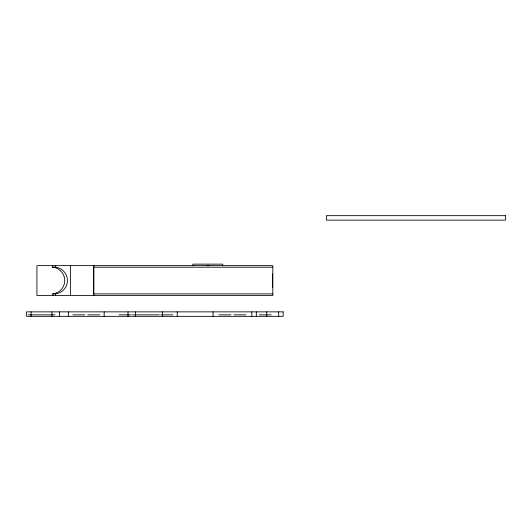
<?xml version="1.0" encoding="UTF-8"?>
<svg xmlns="http://www.w3.org/2000/svg" width="532" height="532" viewBox="0 0 532 532"><rect width="100%" height="100%" fill="white"/><g stroke="black" fill="none" stroke-linecap="round" stroke-linejoin="round"><path stroke-width="0.8" d="M93.865 265.628L93.865 295.46M272.83 267.204L272.83 295.46L36.927 295.46L36.927 265.628L272.83 265.628L272.83 267.204L93.865 267.204M52.103 267.204L56.246 267.204M52.774 265.628L52.774 267.204A13.426 13.42 0 0 1 52.774 293.883L55.481 293.883L55.481 295.46M93.865 293.883L272.83 293.883M28.09 314.851L54.942 314.851M72.837 314.851L84.774 314.851M87.753 314.851L99.69 314.851M119.082 314.851L131.012 314.851M132.501 314.851L159.354 314.851M160.844 314.851L172.774 314.851M219.018 314.851L230.948 314.851M233.934 314.851L245.864 314.851M259.29 314.851L271.22 314.851M278.682 311.865L278.682 316.341M272.57 273.913L272.57 287.174M266.745 311.865L266.745 316.341M256.304 311.865L256.304 316.341M251.829 311.865L251.829 316.341M222.742 265.787L222.742 264.138L192.91 264.138L192.91 265.787M213.046 311.865L213.046 316.341M177.249 311.865L177.249 316.341M162.333 311.865L162.333 316.341M135.487 311.865L135.487 316.341M128.026 311.865L128.026 316.341M104.166 311.865L104.166 316.341M93.605 265.628L93.605 295.46M70.39 265.628L70.39 295.46M68.362 311.865L68.362 316.341M59.418 311.865L59.418 316.341M55.481 265.628L55.481 267.204A13.426 13.42 0 0 1 55.481 293.883M52.774 293.883L52.774 295.46M51.956 311.865L51.956 316.341M31.075 311.865L31.075 316.341M206.742 265.727A5.965 5.965 0 0 1 208.916 265.727M505.4 215.66L326.409 215.66L326.409 220.135L505.4 220.135L505.4 215.66M283.15 311.865L26.6 311.865L26.6 316.341L283.15 316.341L283.15 311.865"/></g></svg>
